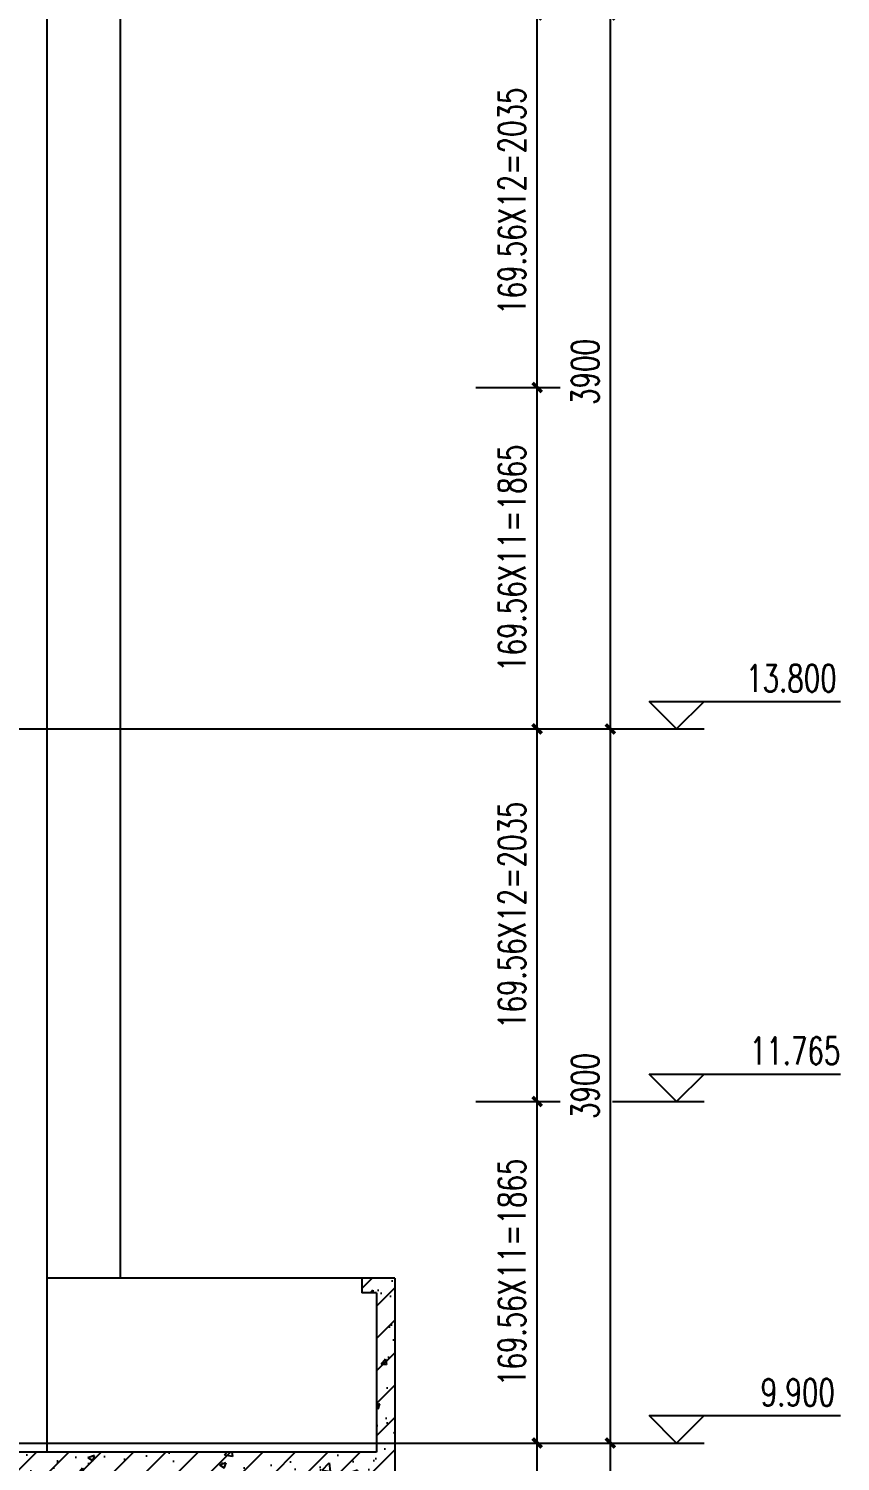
# Model space of a CAD drawing. Extents: x 1738711 to 2346805, y 1189731 to 2516152.
# Drawn here: x 1955227 to 1959660, y 1380872 to 1388697 of the extents above; entities that cross this region are included whole.
import ezdxf

# ---------------------------------------------------------------- set-up
doc = ezdxf.new("R2010")
doc.units = 0
doc.header["$LTSCALE"] = 1000
doc.header["$MEASUREMENT"] = 0
doc.linetypes.add('复件 140224通州运河二期售楼部条件图_t3$0$X-ME SHAFT SH$0$X-B2$0$WATER_LINE', pattern=[0])
for name, color, linetype in [('DIM_ELEV', 3, 'Continuous'), ('DOTE', 1, 'Continuous'), ('PUB_DIM', 3, 'Continuous'), ('PUB_HATCH', 8, 'Continuous'), ('PUB_TEXT', 7, 'Continuous'), ('WALL', 40, 'Continuous'), ('看线', 8, 'Continuous')]:
    doc.layers.add(name, color=color, linetype=linetype)
doc.styles.add('_TCH_DIM', font='SIMPLEX', dxfattribs={"bigfont": 'GBCBIG'})
doc.styles.add('_TCH_DIM_T3', font='SIMPLEX', dxfattribs={"width": 0.705882, "bigfont": 'GBCBIG'})
doc.dimstyles.new('_TCH_ARCH&&50', dxfattribs={"dimtxt": 148.75, "dimasz": 50, "dimexe": 125, "dimexo": 150, "dimgap": 63.125, "dimtad": 1, "dimdec": 0, "dimzin": 0, "dimdsep": 46, "dimtxsty": '_TCH_DIM_T3', "dimblk": 'ARCHTICK', "dimcen": 0.09, "dimclrt": 7, "dimazin": 2, "dimtfac": 1, "dimtdec": 0, "dimtix": 1, "dimtmove": 2, "dimatfit": 3, "dimfxl": 50, "dimtolj": 1, "dimtzin": 0, "dimarcsym": 0})

# ---------------------------------------------------------------- blocks, each defined once
blk = doc.blocks.new('_ArchTick')
at = {"color": 0, "linetype": 'ByBlock', "const_width": 0.4}
blk.add_lwpolyline([(-0.5, -0.5), (0.5, 0.5)], dxfattribs=at)
blk = doc.blocks.new('*D1327')
at = {"layer": 'Defpoints', "color": 0, "transparency": 16777216}
for p in [(1957918.7, 1380971.6), (1958403.9, 1380971.6), (1957918.7, 1377071.6)]:
    blk.add_point(p, dxfattribs=at)
at = {"layer": 'PUB_DIM', "color": 0, "lineweight": -2, "transparency": 16777216}
for p, q in [((1958068.7, 1380971.6), (1958528.9, 1380971.6)), ((1958403.9, 1377071.6), (1958403.9, 1380971.6)), ((1958068.7, 1377071.6), (1958528.9, 1377071.6))]:
    blk.add_line(p, q, dxfattribs=at)
at = {"layer": 'PUB_DIM', "color": 0, "lineweight": -2, "transparency": 16777216, "xscale": 50, "yscale": 50, "zscale": 50}
for p, rotation in [((1958403.9, 1380971.6), 90), ((1958403.9, 1377071.6), 270)]:
    blk.add_blockref('_ArchTick', p, dxfattribs=dict(at, rotation=rotation))
at = {"layer": 'PUB_DIM', "color": 7, "transparency": 16777216, "insert": (1958266.4, 1379021.6), "char_height": 148.75, "attachment_point": 5, "rotation": 90, "style": '_TCH_DIM_T3'}
blk.add_mtext('\\A1;3900', dxfattribs=at)
blk = doc.blocks.new('*D1328')
at = {"layer": 'Defpoints', "color": 0, "transparency": 16777216}
for p in [(1957918.7, 1384871.6), (1958403.9, 1384871.6), (1957918.7, 1380971.6)]:
    blk.add_point(p, dxfattribs=at)
at = {"layer": 'PUB_DIM', "color": 0, "lineweight": -2, "transparency": 16777216}
for p, q in [((1958068.7, 1384871.6), (1958528.9, 1384871.6)), ((1958403.9, 1380971.6), (1958403.9, 1384871.6)), ((1958068.7, 1380971.6), (1958528.9, 1380971.6))]:
    blk.add_line(p, q, dxfattribs=at)
at = {"layer": 'PUB_DIM', "color": 0, "lineweight": -2, "transparency": 16777216, "xscale": 50, "yscale": 50, "zscale": 50}
for p, rotation in [((1958403.9, 1384871.6), 90), ((1958403.9, 1380971.6), 270)]:
    blk.add_blockref('_ArchTick', p, dxfattribs=dict(at, rotation=rotation))
at = {"layer": 'PUB_DIM', "color": 7, "transparency": 16777216, "insert": (1958266.4, 1382921.6), "char_height": 148.75, "attachment_point": 5, "rotation": 90, "style": '_TCH_DIM_T3'}
blk.add_mtext('\\A1;3900', dxfattribs=at)
blk = doc.blocks.new('*D1329')
at = {"layer": 'Defpoints', "color": 0, "transparency": 16777216}
for p in [(1957918.7, 1388771.6), (1958403.9, 1388771.6), (1957918.7, 1384871.6)]:
    blk.add_point(p, dxfattribs=at)
at = {"layer": 'PUB_DIM', "color": 0, "lineweight": -2, "transparency": 16777216}
for p, q in [((1958068.7, 1388771.6), (1958528.9, 1388771.6)), ((1958403.9, 1384871.6), (1958403.9, 1388771.6)), ((1958068.7, 1384871.6), (1958528.9, 1384871.6))]:
    blk.add_line(p, q, dxfattribs=at)
at = {"layer": 'PUB_DIM', "color": 0, "lineweight": -2, "transparency": 16777216, "xscale": 50, "yscale": 50, "zscale": 50}
for p, rotation in [((1958403.9, 1388771.6), 90), ((1958403.9, 1384871.6), 270)]:
    blk.add_blockref('_ArchTick', p, dxfattribs=dict(at, rotation=rotation))
at = {"layer": 'PUB_DIM', "color": 7, "transparency": 16777216, "insert": (1958266.4, 1386821.6), "char_height": 148.75, "attachment_point": 5, "rotation": 90, "style": '_TCH_DIM_T3'}
blk.add_mtext('\\A1;3900', dxfattribs=at)
blk = doc.blocks.new('*D1337')
at = {"layer": 'Defpoints', "color": 0, "transparency": 16777216}
for p in [(1957518.7, 1380971.6), (1958003.9, 1380971.6), (1957518.7, 1378936.9)]:
    blk.add_point(p, dxfattribs=at)
at = {"layer": 'PUB_DIM', "color": 0, "lineweight": -2, "transparency": 16777216}
for p, q in [((1957668.7, 1380971.6), (1958128.9, 1380971.6)), ((1958003.9, 1378936.9), (1958003.9, 1380971.6)), ((1957668.7, 1378936.9), (1958128.9, 1378936.9))]:
    blk.add_line(p, q, dxfattribs=at)
at = {"layer": 'PUB_DIM', "color": 0, "lineweight": -2, "transparency": 16777216, "xscale": 50, "yscale": 50, "zscale": 50}
for p, rotation in [((1958003.9, 1380971.6), 90), ((1958003.9, 1378936.9), 270)]:
    blk.add_blockref('_ArchTick', p, dxfattribs=dict(at, rotation=rotation))
at = {"layer": 'PUB_DIM', "color": 7, "transparency": 16777216, "insert": (1957866.4, 1379954.3), "char_height": 148.75, "attachment_point": 5, "rotation": 90, "style": '_TCH_DIM_T3'}
blk.add_mtext('\\A1;169.56X12=2035', dxfattribs=at)
blk = doc.blocks.new('*D1338')
at = {"layer": 'Defpoints', "color": 0, "transparency": 16777216}
for p in [(1957518.7, 1382836.9), (1958003.9, 1382836.9), (1957518.7, 1380971.6)]:
    blk.add_point(p, dxfattribs=at)
at = {"layer": 'PUB_DIM', "color": 0, "lineweight": -2, "transparency": 16777216}
for p, q in [((1957668.7, 1382836.9), (1958128.9, 1382836.9)), ((1958003.9, 1380971.6), (1958003.9, 1382836.9)), ((1957668.7, 1380971.6), (1958128.9, 1380971.6))]:
    blk.add_line(p, q, dxfattribs=at)
at = {"layer": 'PUB_DIM', "color": 0, "lineweight": -2, "transparency": 16777216, "xscale": 50, "yscale": 50, "zscale": 50}
for p, rotation in [((1958003.9, 1382836.9), 90), ((1958003.9, 1380971.6), 270)]:
    blk.add_blockref('_ArchTick', p, dxfattribs=dict(at, rotation=rotation))
at = {"layer": 'PUB_DIM', "color": 7, "transparency": 16777216, "insert": (1957866.4, 1381904.3), "char_height": 148.75, "attachment_point": 5, "rotation": 90, "style": '_TCH_DIM_T3'}
blk.add_mtext('\\A1;169.56X11=1865', dxfattribs=at)
blk = doc.blocks.new('*D1339')
at = {"layer": 'Defpoints', "color": 0, "transparency": 16777216}
for p in [(1957518.7, 1384871.6), (1958003.9, 1384871.6), (1957518.7, 1382836.9)]:
    blk.add_point(p, dxfattribs=at)
at = {"layer": 'PUB_DIM', "color": 0, "lineweight": -2, "transparency": 16777216}
for p, q in [((1957668.7, 1384871.6), (1958128.9, 1384871.6)), ((1958003.9, 1382836.9), (1958003.9, 1384871.6)), ((1957668.7, 1382836.9), (1958128.9, 1382836.9))]:
    blk.add_line(p, q, dxfattribs=at)
at = {"layer": 'PUB_DIM', "color": 0, "lineweight": -2, "transparency": 16777216, "xscale": 50, "yscale": 50, "zscale": 50}
for p, rotation in [((1958003.9, 1384871.6), 90), ((1958003.9, 1382836.9), 270)]:
    blk.add_blockref('_ArchTick', p, dxfattribs=dict(at, rotation=rotation))
at = {"layer": 'PUB_DIM', "color": 7, "transparency": 16777216, "insert": (1957866.4, 1383854.3), "char_height": 148.75, "attachment_point": 5, "rotation": 90, "style": '_TCH_DIM_T3'}
blk.add_mtext('\\A1;169.56X12=2035', dxfattribs=at)
blk = doc.blocks.new('*D1340')
at = {"layer": 'Defpoints', "color": 0, "transparency": 16777216}
for p in [(1957518.7, 1386736.9), (1958003.9, 1386736.9), (1957518.7, 1384871.6)]:
    blk.add_point(p, dxfattribs=at)
at = {"layer": 'PUB_DIM', "color": 0, "lineweight": -2, "transparency": 16777216}
for p, q in [((1957668.7, 1386736.9), (1958128.9, 1386736.9)), ((1958003.9, 1384871.6), (1958003.9, 1386736.9)), ((1957668.7, 1384871.6), (1958128.9, 1384871.6))]:
    blk.add_line(p, q, dxfattribs=at)
at = {"layer": 'PUB_DIM', "color": 0, "lineweight": -2, "transparency": 16777216, "xscale": 50, "yscale": 50, "zscale": 50}
for p, rotation in [((1958003.9, 1386736.9), 90), ((1958003.9, 1384871.6), 270)]:
    blk.add_blockref('_ArchTick', p, dxfattribs=dict(at, rotation=rotation))
at = {"layer": 'PUB_DIM', "color": 7, "transparency": 16777216, "insert": (1957866.4, 1385804.3), "char_height": 148.75, "attachment_point": 5, "rotation": 90, "style": '_TCH_DIM_T3'}
blk.add_mtext('\\A1;169.56X11=1865', dxfattribs=at)
blk = doc.blocks.new('*D1341')
at = {"layer": 'Defpoints', "color": 0, "transparency": 16777216}
for p in [(1957518.7, 1388771.6), (1958003.9, 1388771.6), (1957518.7, 1386736.9)]:
    blk.add_point(p, dxfattribs=at)
at = {"layer": 'PUB_DIM', "color": 0, "lineweight": -2, "transparency": 16777216}
for p, q in [((1957668.7, 1388771.6), (1958128.9, 1388771.6)), ((1958003.9, 1386736.9), (1958003.9, 1388771.6)), ((1957668.7, 1386736.9), (1958128.9, 1386736.9))]:
    blk.add_line(p, q, dxfattribs=at)
at = {"layer": 'PUB_DIM', "color": 0, "lineweight": -2, "transparency": 16777216, "xscale": 50, "yscale": 50, "zscale": 50}
for p, rotation in [((1958003.9, 1388771.6), 90), ((1958003.9, 1386736.9), 270)]:
    blk.add_blockref('_ArchTick', p, dxfattribs=dict(at, rotation=rotation))
at = {"layer": 'PUB_DIM', "color": 7, "transparency": 16777216, "insert": (1957866.4, 1387754.3), "char_height": 148.75, "attachment_point": 5, "rotation": 90, "style": '_TCH_DIM_T3'}
blk.add_mtext('\\A1;169.56X12=2035', dxfattribs=at)

msp = doc.modelspace()

# ---------------------------------------------------------------- hatches: boundary and pattern name
at = {"layer": 'PUB_HATCH', "linetype": '复件 140224通州运河二期售楼部条件图_t3$0$X-ME SHAFT SH$0$X-B2$0$WATER_LINE'}
h = msp.add_hatch(dxfattribs=at)
h.set_pattern_fill('钢筋混凝土', color=256, scale=50, style=0)
h.set_pattern_definition([(45, (0, 0), (-88.3883476, 88.3883476), []), (50, (0, 0), (358.63009, -31.376067), [37.5, -412.5]), (355, (0, 0), (-69.375667, 376.096067), [30, -330]), (100.4514, (29.9, -2.6), (289.25469, 344.71977), [31.870095, -350.571056]), (46.1842, (0, 100), (533.620524, -82.75951), [56.25, -618.75]), (96.6356, (44.47, 93.1), (467.33135, 487.05894), [47.80514, -525.8565]), (351.1842, (0, 100), (467.33097, 487.0593), [45, -495]), (21, (50, 75), (298.453526, -201.309445), [37.5, -412.5]), (326, (50, 75), (121.657666, 362.57502), [30, -330]), (71.4514, (74.87, 58.22), (420.111314, 161.26525), [31.870095, -350.571056]), (37.5, (0, 0), (6.079928, 166.446927), [0, -326, 0, -335, 0, -331.25]), (7.5, (0, 0), (131.534769, 197.205856), [0, -191, 0, -318.5, 0, -126.25]), (327.5, (-111.5, 0), (266.911218, -11.277436), [0, -125, 0, -390, 0, -517.5]), (317.5, (-161.5, 0), (291.593085, 50.052491), [0, -162.5, 0, -259, 0, -367.5])])
h.paths.add_polyline_path([(1955026.9, 1380801.6), (1956926.9, 1380801.6), (1956926.9, 1380071.6), (1957226.9, 1380071.6), (1957226.9, 1381871.6), (1957046.9, 1381871.6), (1957046.9, 1381791.6), (1957126.9, 1381791.6), (1957126.9, 1380921.6), (1955026.9, 1380921.6), (1955026.9, 1381791.6), (1955106.9, 1381791.6), (1955106.9, 1381871.6), (1954826.9, 1381871.6), (1954826.9, 1380921.6), (1954726.9, 1380921.6), (1954726.9, 1380071.6), (1955226.9, 1380071.6), (1955226.9, 1380171.6), (1955026.9, 1380171.6)])

# ---------------------------------------------------------------- linework, layer by layer
at = {"layer": 'DIM_ELEV'}
for p, q in [((1958765.9, 1384871.6), (1958615.9, 1385021.6)), ((1958615.9, 1385021.6), (1959659.9, 1385021.6)), ((1958765.9, 1384871.6), (1958915.9, 1385021.6)), ((1958415.9, 1384871.6), (1958915.9, 1384871.6)), ((1958765.9, 1382836.9), (1958615.9, 1382986.9)), ((1958615.9, 1382986.9), (1959659.9, 1382986.9)), ((1958765.9, 1382836.9), (1958915.9, 1382986.9)), ((1958415.9, 1382836.9), (1958915.9, 1382836.9)), ((1958765.9, 1380971.6), (1958615.9, 1381121.6)), ((1958615.9, 1381121.6), (1959659.9, 1381121.6)), ((1958765.9, 1380971.6), (1958915.9, 1381121.6)), ((1958415.9, 1380971.6), (1958915.9, 1380971.6))]:
    msp.add_line(p, q, dxfattribs=at)
at = {"layer": 'DOTE'}
for p, q in [((1946216.3, 1384871.6), (1957770.6, 1384871.6)), ((1946216.3, 1380971.6), (1957770.6, 1380971.6))]:
    msp.add_line(p, q, dxfattribs=at)
at = {"layer": 'WALL'}
for p, q in [((1957226.9, 1381871.6), (1957046.9, 1381871.6)), ((1957046.9, 1381871.6), (1957046.9, 1381791.6)), ((1957226.9, 1381871.6), (1957126.9, 1381871.6)), ((1957226.9, 1381871.6), (1957226.9, 1380071.6)), ((1957126.9, 1381791.6), (1957046.9, 1381791.6)), ((1957126.9, 1381791.6), (1957126.9, 1380921.6)), ((1957126.9, 1380921.6), (1955026.9, 1380921.6))]:
    msp.add_line(p, q, dxfattribs=at)
at = {"layer": '看线'}
for p, q in [((1955726.9, 1395671.6), (1955726.9, 1381871.6)), ((1955326.9, 1392671.6), (1955326.9, 1380921.6)), ((1957126.9, 1381871.6), (1955326.9, 1381871.6))]:
    msp.add_line(p, q, dxfattribs=at)

# ---------------------------------------------------------------- texts
at = {"layer": 'PUB_TEXT', "color": 7, "style": '_TCH_DIM', "width": 0.705882}
for s, p in [('13.800', (1959144.9, 1385074.1)), ('11.765', (1959164.9, 1383039.4)), ('9.900', (1959224.9, 1381174.1))]:
    msp.add_text(s, height=148.75, dxfattribs=at).set_placement(p)

# ---------------------------------------------------------------- dimensions: what is measured, and where the dimension line sits
at = {"layer": 'PUB_DIM'}
for p1, p2, text, picture, middle in [((1957518.7, 1386736.9), (1957518.7, 1388771.6), '169.56X12=2035', '*D1341', (1957866.4, 1387754.3)), ((1957518.7, 1384871.6), (1957518.7, 1386736.9), '169.56X11=1865', '*D1340', (1957866.4, 1385804.3)), ((1957518.7, 1382836.9), (1957518.7, 1384871.6), '169.56X12=2035', '*D1339', (1957866.4, 1383854.3)), ((1957518.7, 1380971.6), (1957518.7, 1382836.9), '169.56X11=1865', '*D1338', (1957866.4, 1381904.3)), ((1957518.7, 1378936.9), (1957518.7, 1380971.6), '169.56X12=2035', '*D1337', (1957866.4, 1379954.3))]:
    dim = msp.add_aligned_dim(p1=p1, p2=p2, distance=-485.2, text=text, dimstyle='_TCH_ARCH&&50', dxfattribs=at)
    dim.commit()
    dim.dimension.update_dxf_attribs({"geometry": picture, "text_midpoint": middle})
for p1, p2, picture, middle in [((1957918.7, 1384871.6), (1957918.7, 1388771.6), '*D1329', (1958266.4, 1386821.6)), ((1957918.7, 1380971.6), (1957918.7, 1384871.6), '*D1328', (1958266.4, 1382921.6)), ((1957918.7, 1377071.6), (1957918.7, 1380971.6), '*D1327', (1958266.4, 1379021.6))]:
    dim = msp.add_aligned_dim(p1=p1, p2=p2, distance=-485.2, dimstyle='_TCH_ARCH&&50', dxfattribs=at)
    dim.commit()
    dim.dimension.update_dxf_attribs({"geometry": picture, "text_midpoint": middle})

doc.saveas('drawing.dxf')
